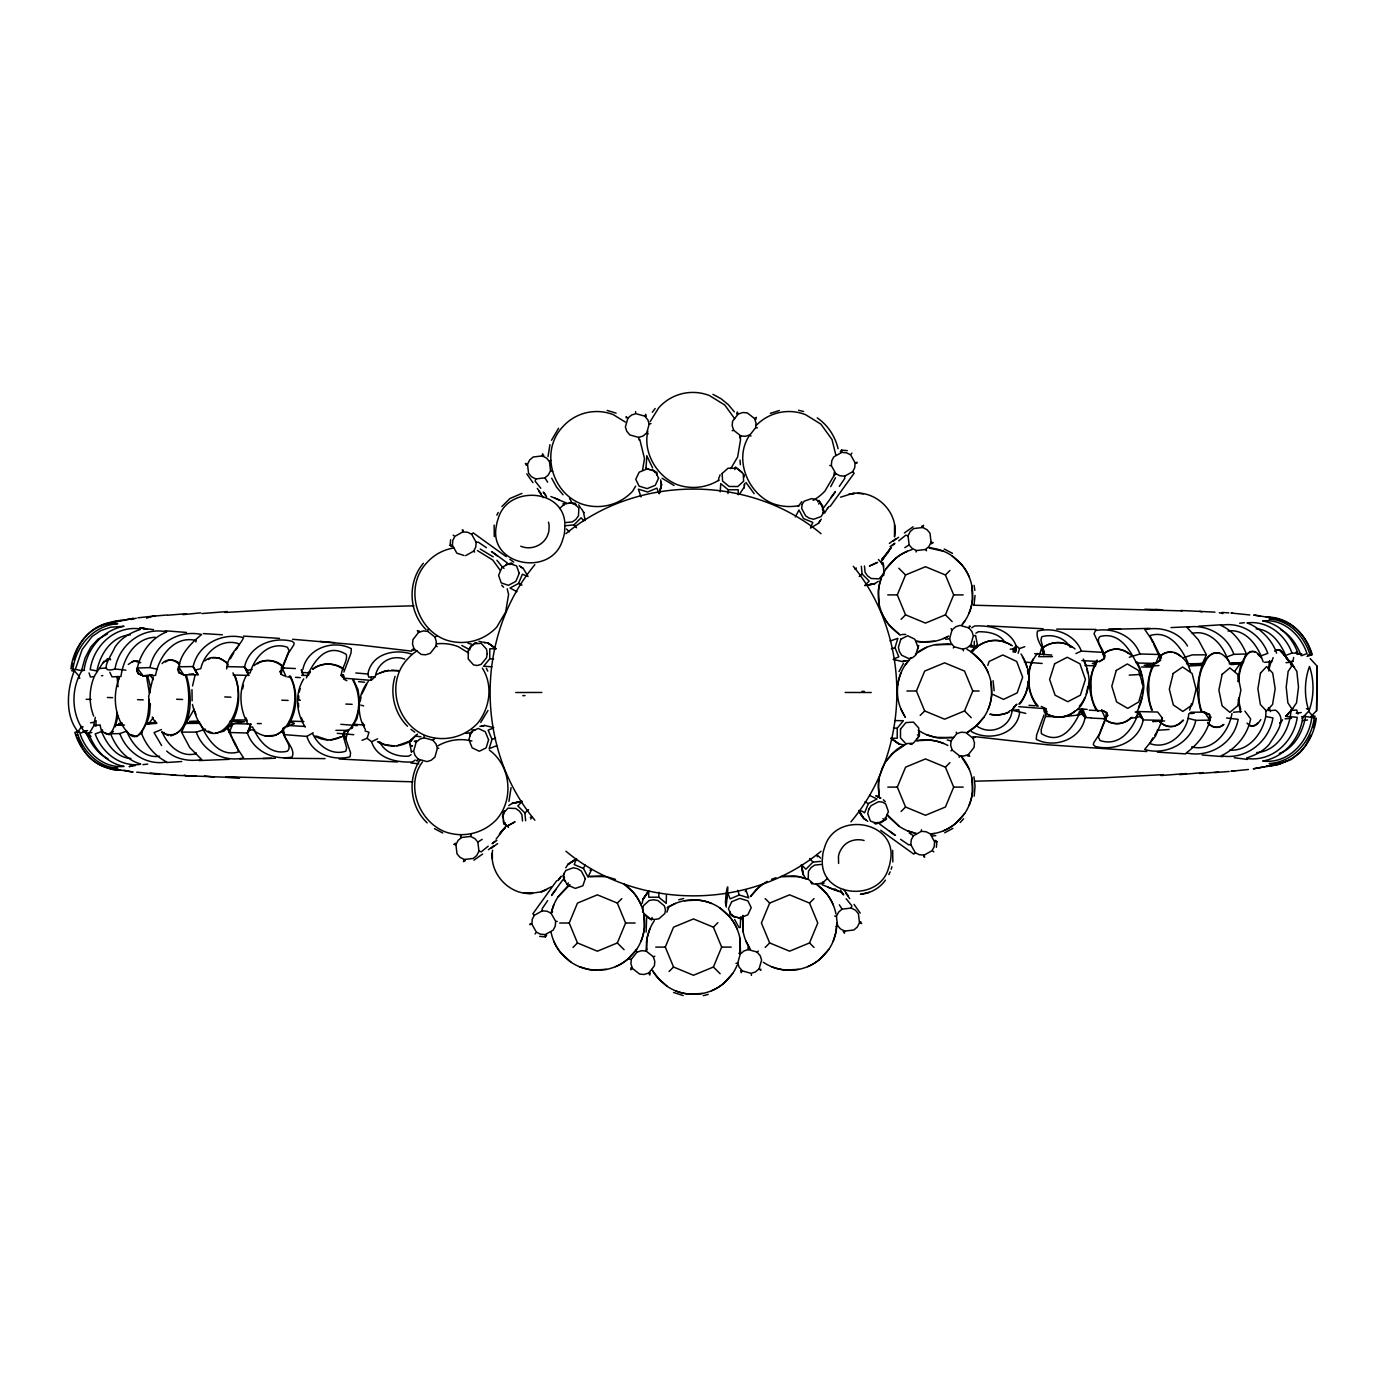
<?xml version="1.0" encoding="UTF-8"?>
<svg xmlns="http://www.w3.org/2000/svg" width="1387" height="1387" viewBox="0 0 1387 1387"><rect width="100%" height="100%" fill="white"/><g stroke="black" fill="none" stroke-linecap="round" stroke-linejoin="round"><path stroke-width="1.5" d="M666.419 895.256L666.245 903.37L658.756 897.198L648.752 897.233L648.613 891.043L642.996 899.591M739.41 494.309L743.987 487.409M298.725 699.481L298.725 695.754M1044.03 714.825L1036.626 734.937L1036.28 739.34C1054.467 748.893 1081.288 739.41 1085.085 717.53L1081.86 714.166L1081.531 709.069L1077.387 709.589M226.688 668.933L226.913 666.644L244.511 666.991L247.562 670.337L248.741 675.4L233.137 675.018M1137.6 713.976L1140.183 713.889L1143.252 719.94C1138.762 741.664 1115.287 751.477 1095.262 746.449L1093.32 744.732L1093.719 742.825L1099.197 734.417L1105.404 718.57L1101.625 710.144L1106.566 712.606L1106.739 716.195L1098.365 737.243L1100.082 740.537C1120.401 747.368 1133.474 728.123 1138.987 711.6L1157.66 712.034L1162.341 718.085L1162.167 720.304L1143.252 719.94L1140.166 716.576L1138.987 711.6L1135.155 711.999M198.081 674.723L193.157 666.575L178.542 666.783L177.605 669.678L178.871 672.4L183.691 674.845L198.081 674.723L193.157 666.575C197.994 644.244 222.301 632.125 243.592 637.656C239.362 646.879 228.248 654.889 226.913 666.644M116.837 712.311C116.993 719.073 112.538 741.785 102.777 731.452L102.326 729.753M660.715 481.826L661.443 484.41L659.241 493.789L661.547 484.652L660.611 479.919M726.268 905.174C730.88 865.644 723.251 901.949 726.372 907.081M492.628 850.162C488.484 873.047 509.41 895.794 532.573 893.384L523.974 892.968L529.643 893.488M492.333 853.057L492.368 859.021M744.23 485.398L744.264 484.323M740.502 951.621L739.843 938.028A45.078 42.928 67.5 0 0 729.926 917.032L719.87 907.896A45.078 42.928 22.5 0 0 698.008 900.059L684.415 900.718A45.078 42.928 -22.5 0 0 667.112 907.896M95.287 717.408L93.64 726.233M427.664 631.328L423.191 630.946L418.579 632.42L412.91 639.632L412.511 644.105L413.985 648.735L421.163 654.421L425.636 654.803L430.247 653.329L435.917 646.117L436.316 641.626L434.859 636.997L427.664 631.328L427.837 629.455L428.999 629.507M959.215 757.371L959.319 755.672L952.123 750.003L950.667 745.374L951.066 740.883L956.735 733.671L961.347 732.197L965.82 732.579L972.998 738.265L974.472 742.895L974.073 747.368L968.403 754.58L963.792 756.054L959.319 755.672M658.756 897.198L658.981 892.309M727.967 493.564L728.227 489.802L720.737 483.63L720.234 491.796M96.084 720.581L95.876 726.268M646.134 932.064L646.637 917.327M974.211 796.138L975.044 786.065L973.969 776.807M531.845 924.123L532.261 919.286L534.324 915.299L542.317 910.826L547.154 911.259L551.142 913.322L555.632 921.332L555.233 926.169L553.17 930.14L545.178 934.613L540.341 934.179L536.353 932.116L531.845 924.123L529.782 924.574L530.423 923.586M831.35 465.668L831.749 460.831L833.812 456.86L841.805 452.387L846.642 452.821L850.63 454.884L855.138 462.877L854.721 467.714L852.658 471.701L844.666 476.174L839.828 475.741L835.841 473.678L831.35 465.668L829.755 465.529M631.31 959.336L630.929 963.792L632.403 968.421L639.632 974.09L644.105 974.472L648.735 973.015L654.404 965.82L654.785 961.364L653.312 956.735L646.099 951.066L641.626 950.684L636.997 952.141L631.31 959.336L629.455 959.163L629.507 958.001M755.672 427.664L756.054 423.208L754.58 418.579L747.35 412.91L742.877 412.528L738.248 413.985L732.579 421.18L732.197 425.636L733.671 430.265L740.883 435.934L745.356 436.316L749.986 434.859L755.672 427.664L757.354 427.785M464.056 555.511L456.843 553.17L452.387 545.178L452.803 540.341L454.884 536.353L462.877 531.862L467.714 532.279L471.684 534.324L476.157 542.317L475.741 547.154L473.66 551.142L465.668 555.65M636.044 950.147L636.997 952.141M910.826 844.683L911.242 839.846L913.322 835.858L921.315 831.35L926.152 831.767L930.14 833.83L934.595 841.822L934.179 846.659L932.099 850.647L924.106 855.138L919.269 854.721L915.299 852.676L910.826 844.683L908.624 844.804L900.596 839.343M1291.02 709.953C1290.17 729.025 1277.635 751.199 1256.743 752.569M892.847 861.968L892.673 850.37M451.781 546.669L450.099 545.438L450.619 539.699M494.136 525.101L494.275 536.682M642.146 903.405L643.083 898.672M744.836 483.595L743.9 488.328M935.202 840.331L936.884 841.562L936.364 847.301M921.315 831.35L921.453 829.755M1310.195 658.6L1317.182 666.228L1316.592 710.664L1310.836 716.611M1316.592 710.664L1317.182 666.228M743.051 915.767L743.224 932.064A45.078 42.928 67.5 0 0 749.379 947.806M740.034 954.343L739.843 938.028M836.846 923.014L835.962 932.064L833.258 941.097M879.115 778.038L878.248 787.105L879.115 796.155L878.456 782.58A45.078 42.928 -67.5 0 1 879.133 778.038L881.837 769.022A45.078 42.928 -67.5 0 1 886.293 760.735L895.43 750.644A45.078 42.928 -22.5 0 1 903.995 745.027M1024.785 646.671L1019.532 648.579L1016.186 645.857L1013.151 648.891L1013.134 651.942L1015.596 651.803L1016.186 645.857C1009.823 629.334 990.405 625.19 974.576 625.97L971.784 627.808M668.395 907.896L668.361 906.387M718.587 479.104L718.622 480.613M511.057 787.66L508.942 801.461M548.021 456.635L549.945 444.69M645.961 468.823L646.793 456.184M740.641 916.911L740.259 927.539M974.055 604.715L975.044 595.439M894.528 536.544C899.452 511.387 873.55 487.478 848.879 494.292L854.444 493.46L851.739 493.737M542.282 455.907L533.18 456.999L529.73 459.895L527.493 464.212L528.568 473.296L531.446 476.729L535.763 478.948L544.883 477.856L548.316 474.978L550.552 470.661L549.477 461.576L546.599 458.143L542.282 455.907L542.56 453.826L543.791 455.56M844.7 931.093L853.803 930.001L857.253 927.105L859.489 922.788L858.414 913.704L855.536 910.271L851.219 908.052L842.1 909.144L838.667 912.022L836.43 916.339L837.505 925.424L840.383 928.857L844.7 931.093L844.423 933.174L843.192 931.44M894.511 536.717L894.511 524.841M150.368 703.833L149.553 714.548L146.675 723.875M1268.446 669.314L1269.59 660.611M657.213 475.308L656.849 472.065M729.77 911.692L730.134 914.935M1152.805 737.919L1149.806 743.536C1168.773 750.627 1187.359 732.353 1188.763 713.993L1190.792 712.242L1204.54 712.12L1209.36 714.565L1210.626 717.252C1207.748 732.18 1198.039 744.143 1186.266 752.916C1209.499 758.169 1234.031 743.293 1238.158 719.333L1226.593 717.981M470.644 836.43L461.559 837.505L458.126 840.401L455.907 844.7L456.999 853.82L459.895 857.253L464.194 859.507L473.296 858.432L476.712 855.536L478.948 851.219L477.856 842.117L474.961 838.684L470.644 836.43L471.389 834.35M916.131 551.991L916.339 550.57L912.022 548.316L909.126 544.883L908.034 535.781L910.271 531.464L913.686 528.568L922.788 527.493L927.088 529.747L929.983 533.18L931.076 542.3L928.857 546.599L925.424 549.495L916.339 550.57M192.533 685.941L194.96 675.66M359.805 704.475L356.91 718.813L351.622 727.984M191.978 689.599L192.134 700.799M647.781 431.218C642.84 452.803 657.022 476.591 677.307 484.687A48.337 48.337 0 0 0 718.917 480.145M642.597 912.109L642.944 910.045M744.039 476.955L744.386 474.891M642.528 470.262L644.487 458.594L639.806 439.54M652.098 917.448L651.543 919.962L645.874 916.148M734.885 469.552L735.439 467.038L742.062 472.221M834.402 472.187L833.743 476.07L824.866 491.154A48.337 48.337 0 0 1 813.181 500.343M360.325 700.955L360.949 697.332M491.796 666.766L483.612 666.263L489.784 658.756L489.75 648.769L495.87 648.717L488.311 643.1L483.595 642.146M895.256 720.564L903.37 720.737L897.198 728.244L897.233 738.231L891.113 738.283L898.672 743.9L903.388 744.854M736.653 413.985L737.26 411.956L738.248 413.985M650.33 973.015L649.723 975.044L648.735 973.015M648.197 892.881L648.613 891.043L643.083 898.932L648.7 891.13M1312.622 717.547L1316.263 718.258C1313.68 741.82 1294.834 766.023 1269.174 763.578C1293.447 762.052 1311.408 741.091 1314.252 717.755L1309.172 711.999M84.156 669.661C87.086 648.475 102.742 630.131 124.015 626.265L110.544 627.236L100.714 630.652L92.062 636.494L82.128 649.497L75.349 669.401L81.504 670.58L85.058 658.01L90.796 647.018L97.87 639.286L107.597 633.859M1106.566 712.606L1105.404 718.57L1107.728 715.293L1106.566 712.606L1101.625 710.144M74.586 669.436L70.945 668.707C73.476 645.302 92.079 621.272 117.687 623.682C93.536 625.381 75.834 646.03 72.939 669.21L79.284 676.423M1302.878 717.287C1299.931 738.577 1284.327 757.354 1262.707 761.03C1288.54 764.237 1308.86 741.594 1311.773 717.547L1305.6 716.403C1302.896 731.712 1294.73 747.905 1279.282 753.453M1265.967 710.543L1265.724 716.455L1272.937 717.929C1269.001 742.01 1245.647 760.267 1221.149 755.811C1235.921 748.772 1247.468 735.353 1250.641 718.865L1244.919 711.15M1315.205 720.234L1313.558 727.499M72.072 666.8L72.731 663.506M284.474 676.006L281.162 674.342L282.376 668.326L288.34 653.381L293.784 644.972L294.148 643.065L292.189 641.297C272.511 636.286 249.209 645.648 244.511 666.991L247.545 673.076L250.111 673.007C254.532 656.831 269.078 640.915 287.369 647.226L289.103 650.555L281.544 669.019M1288.696 661.842L1292.857 661.512L1293.672 657.473M917.448 649.428L918.766 645.596L917.483 645.77M195.862 641.956L196.191 640.517C174.45 635.09 158.829 656.346 155.552 675.417L143.069 675.798L138.024 673.579L136.741 670.927C139.584 653.866 150.437 638.471 166.631 631.883C142.133 626.508 118.849 645.024 114.982 669.002C96.657 674.654 112.191 654.56 114.74 647.556C120.513 638.349 130.187 632.663 140.347 629.507L139.966 628.883C114.896 625.45 93.57 645.805 90.19 669.661L96.934 670.961C100.003 654.161 111.844 635.974 130.326 634.813M740.207 438.049L740.883 435.934M646.775 948.951L646.099 951.066M136.724 670.944L137.348 668.066L150.021 667.58L157.511 669.366M659.779 491.934L661.547 484.652M118.051 715.657L115.26 726.84M230.71 726.337L232.947 723.615L250.839 724.066L247.337 733.012C253.7 751.147 273.482 760.527 291.964 757.111C296.679 748.581 281.804 738.404 282.983 728.452C285.341 725.106 302.245 723.615 289.814 722.384M242.621 688.802L243.488 685.23M755.88 419.394L756.314 417.366L754.58 418.579M631.102 967.606L630.738 969.704L632.403 968.421M551.402 912.455L553.76 904.931M1015.596 651.803L1016.186 645.857L1014.434 651.595M404.709 659.137C391.325 654.057 377.507 662.813 375.236 676.7L371.144 680.358L343.855 678.191C336.469 674.446 348.761 661.686 346.213 654.404C326.032 641.817 313.219 662.015 306.388 677.931M166.7 751.078C175.976 759.625 189.638 761.636 201.687 759.608L189.759 747.558L181.558 732.145L185.633 723.442L199.537 721.847M395.052 676.319C389.643 693.639 394.567 713.525 407.518 726.251M153.211 676.995L148.634 696.586L149.657 704.769M1228.015 631.05C1243.775 628.588 1255.512 642.753 1261.043 655.843L1267.822 653.364C1260.922 634.5 1241.053 621.255 1220.855 625.381C1232.974 630.825 1241.66 641.782 1246.376 653.988L1233.841 654.335C1227.027 635.159 1206.863 623.63 1186.873 627.271L1198.316 639.719L1206.43 654.82L1202.373 663.541L1186.44 663.836M1265.724 716.455C1262.447 733.515 1248.664 751.477 1229.732 750.124M299.228 692.113L300.181 688.576M745.304 891.65L745.981 890.09L748.633 897.822L739.34 894.996L730.134 898.845L727.742 893.211L725.436 902.348M718.778 478.272L720.13 474.822M668.205 908.728L666.852 912.178M343.907 672.054L350.998 653.104L351.31 648.7C333.591 639.286 307.082 648.024 302.886 669.366M416.117 742.27L413.655 751.113L415.008 755.395L418.128 759.122L426.936 761.602L431.201 760.249L434.911 757.111L437.39 748.287L436.038 744.004L432.917 740.277L424.11 737.78L419.828 739.15L416.117 742.27L414.297 741.213L416.377 740.762M949.592 638.713L952.071 629.889L955.782 626.751L960.047 625.398L968.854 627.878L971.975 631.605L973.327 635.887L970.865 644.73L967.155 647.85L962.873 649.22L954.065 646.723L950.945 642.996L949.592 638.713L945.709 639.32M627.878 418.128L625.381 426.936L626.751 431.218L629.871 434.929L638.713 437.408L642.996 436.055L646.723 432.917L649.203 424.11L647.85 419.845L644.712 416.135L635.887 413.655L631.605 415.008L627.878 418.128L626.178 416.637L626.196 417.851M737.78 962.89L740.259 954.083L743.987 950.945L748.269 949.592L757.111 952.071L760.232 955.782L761.602 960.064L759.105 968.872L755.378 971.992L751.095 973.345L742.27 970.865L739.132 967.155L737.78 962.89L735.994 963.445M119.247 677.792C111.654 697.02 114.774 721.881 131.089 735.595C133.516 737.364 137.382 736.809 139.047 734.278C147.507 725.54 148.946 711.791 148.86 700.088M450.099 545.438L452.387 545.178M936.884 841.562L934.595 841.822M1043.839 654.716L1044.359 651.63C1041.117 645.978 1035.552 637.951 1037.476 631.137C1054.068 626.577 1074.908 634.032 1081.392 651.092L1102.682 652.341L1105.196 655.687L1104.347 658.565L1099.458 661.547L1081.825 660.611M564.474 877.035L563.937 879.999L565.255 881.456M822.508 509.965L822.699 506.03L818.902 500.343L817.793 501.886M73.684 659.727C77.707 643.464 89.167 628.172 105.845 623.665C140.798 617.874 107.718 620.388 100.471 626.283M93.779 677.81C88.993 689.98 88.889 703.955 93.692 716.125M1018.11 653.277L1019.532 648.579M347.01 730.446L343.577 732.353L345.744 738.872L343.022 735.405L343.907 732.492L348.726 729.475L345.744 738.872L350.582 752.898L350.079 756.799C333.816 761.134 311.988 754.181 306.926 736.41L284.578 734.659L282.098 731.313L282.983 728.452L284.578 734.659M492.749 728.262L488.137 730.134L492.004 739.358L489.16 748.651L496.719 745.703M894.234 658.738L898.845 656.866L894.996 647.642L897.822 638.349L890.073 641.019M891.165 869.25L891.928 866.736M1160.798 723.112L1162.341 718.085M362.024 740.311L367.122 738.265L368.994 732.267L364.954 730.862M1039.244 655.739L1041.602 648.145L1043.492 654.577M238.755 645.475L238.408 643.62C221.105 638.02 204.53 652.289 200.768 668.673L196.087 669.852M178.871 672.4C177.501 656.346 190.331 643.863 201.583 634.518C178.646 629.351 154.356 644.036 150.021 667.58M1162.167 720.304L1155.44 736.185L1144.622 749.483C1165.982 755.932 1191.173 743.12 1195.767 720.356L1209.707 720.13L1209.36 714.565M1231.951 713.542C1228.761 732.301 1212.671 752.205 1191.676 746.899M1273.127 657.629L1271.844 661.668L1264.545 662.327M1160.815 657.438L1159.913 660.247L1155.77 663.437L1136.438 662.986C1129.434 648.804 1118.668 631.657 1100.03 636.494C1094.603 641.435 1104.173 649.601 1104.277 655.496L1094.031 633.703L1095.47 630.582C1113.692 627.167 1133.404 636.078 1139.923 653.97L1159.428 654.508L1161.491 657.715M795.323 516.952L798.981 510.017L803.541 518.599L812.782 522.396L810.858 526.973M282.098 731.313L283.035 731.573C283.052 737.693 292.917 746.085 287.421 751.199C270.24 755.482 258.762 740.935 252.642 727.048L250.145 726.996L250.163 729.77L247.337 733.012L229.288 732.492L227.901 729.579L228.82 726.788L232.947 723.615L229.288 732.492L235.617 745.686L243.609 757.891C223.914 762.555 202.883 751.321 196.295 732.093L181.558 732.145M103.453 662.743L107.44 658.842L110.648 659.709M987.769 665.396L989.139 661.46L1002.801 654.959L1016.688 661.46L1022.652 677.168L1017.191 692.876L1003.529 699.377L993.109 694.506M641.054 941.097C644.504 932.567 645.458 923.014 643.776 913.964L644.435 927.539A45.078 42.928 -67.5 0 1 636.616 949.401L627.461 959.475A45.078 42.928 -22.5 0 1 606.483 969.392L592.89 970.05A45.078 42.928 22.5 0 1 571.028 962.214L560.955 953.077A45.078 42.928 67.5 0 1 551.038 932.081M649.827 929.013L647.105 938.028L646.377 950.112M881.837 576.836C878.387 585.366 877.434 594.919 879.115 603.969A45.078 42.928 67.5 0 0 889.032 624.965L899.105 634.102C891.65 628.71 885.357 621.549 881.837 612.985M900.961 672.92C897.51 681.468 896.557 691.003 898.239 700.071A45.078 42.928 67.5 0 0 905.399 717.374L900.961 709.086M969.132 612.985C972.582 604.455 973.535 594.902 971.854 585.851A45.078 42.928 67.5 0 0 961.937 564.856L951.863 555.719A45.078 42.928 22.5 0 0 930.001 547.882M988.255 709.086C991.705 700.539 992.659 691.003 990.977 681.953A45.078 42.928 67.5 0 0 981.06 660.958L970.987 651.803A45.078 42.928 22.5 0 0 966.982 649.393M969.149 805.188C972.599 796.641 973.553 787.105 971.871 778.038A45.078 42.928 67.5 0 0 961.954 757.042M464.194 859.507L463.466 861.639L465.321 860.633M922.788 527.493L923.517 525.361L921.661 526.366M375.236 676.7L368.734 677.185L367.867 673.995C371.577 653.745 394.463 648.423 411.488 654.075M1087.148 709.381L1081.531 709.069C1074.665 725.176 1062.13 746.31 1041.377 733.636L1041.169 729.735L1047.029 711.375L1045.451 712.138M247.337 733.012L250.839 724.066M161.412 729.545L154.061 732.613L161.603 745.547M1308.964 710.942C1314.13 697.141 1314.373 680.428 1309.484 666.506C1304.317 680.306 1304.075 697.02 1308.964 710.942L1301.873 718.379M590.012 870.256L591.59 869.614L588.001 876.983L583.442 868.401L574.201 864.604L576.42 858.83L567.976 864.586M569.225 923.014L577.477 903.093L597.398 894.84L617.336 903.093L625.589 923.014L617.336 942.952L597.398 951.205L577.477 942.952L569.225 923.014L559.689 923.014M810.493 528.066L818.573 523.228L819.994 520.645M665.292 947.096L673.545 927.175L693.483 918.922L713.403 927.175L721.656 947.096L713.403 967.016L693.483 975.269L673.545 967.016L665.292 947.096L655.756 947.096M769.664 903.076L761.411 923.014L769.664 942.935L789.602 951.187L809.523 942.935L817.775 923.014L809.523 903.076L789.602 894.823L769.664 903.076L765.173 898.585M897.302 594.902L905.555 574.981L925.493 566.728L945.414 574.981L953.667 594.902L945.414 614.84L925.493 623.092L905.555 614.84L897.302 594.902L887.767 594.902M916.426 691.003L924.678 671.083L944.599 662.83L964.537 671.083L972.79 691.003L964.537 710.942L944.599 719.194L924.678 710.942L916.426 691.003L906.89 691.003M897.32 787.105L905.572 767.167L925.493 758.914L945.414 767.167L953.684 787.105L945.414 807.026L925.493 815.279L905.572 807.026L897.32 787.105L887.784 787.105M306.926 736.41L313.167 732.717M1311.062 735.041L1305.496 745.79L1300.295 752.309L1291.436 759.4L1280.028 763.908L1266.158 766.196L1277.254 764.965L1286.859 760.891M1229.229 663.905L1241.972 662.622L1246.376 653.988M106.158 661.252L107.527 659.293L110.214 658.79M362.042 693.812L366.74 684.207M74.603 670.008C67.131 688.593 64.513 714.894 77.845 731.521M888.842 874.59L890.142 871.851M496.858 515.184L498.176 512.462M505.544 565.255L507.001 563.937L509.965 564.492M471.684 534.324L473.227 532.885L506.22 556.672M915.299 852.676L913.756 854.115L880.762 830.328M583.442 868.401L585.123 865.02M246.366 675.469C238.321 690.327 239.622 709.104 247.718 723.685M551.506 440.286L558.545 428.236M419.949 760.128C407.119 779.425 410.275 807.043 427.196 822.89M565.723 867.777L568.41 863.772M821.26 519.223L818.573 523.228M535.763 478.948L535.139 481.202L540.826 488.241M851.219 908.052L851.843 905.798L846.157 898.759M830.692 486.664L835.459 477.752M487.964 710.491L480.717 722.419M899.019 671.551L903.474 663.35M496.061 839.135L504.781 827.952M644.712 416.135L645.77 414.314L646.238 416.377M742.27 970.865L741.213 972.686L740.745 970.623M1130.11 718.241L1135.624 717.651L1138.987 711.6L1143.252 719.94M230.346 658.825L233.814 652.688M82.093 670.51C69.402 690.501 71.448 720.286 89.167 736.896L90.987 736.306M303.736 678.85C294.668 693.396 295.986 712.935 305.261 727.083M287.282 726.805C297.425 712.068 298.517 691.888 290.334 676.041M185.425 724.17L194.145 709.19M432.917 740.277L434.772 738.56M953.337 647.972L954.065 646.723M635.627 486.143L632.68 491.154A48.337 48.337 0 0 1 581.222 503.81C551.419 492.524 540.219 450.515 562.637 426.919A45.494 45.494 0 0 1 613.349 414.678L625.277 422.047M730.741 468.685L737.641 456.964L740.589 439.471L739.652 435.657M142.046 732.821L136.446 736.566L130.777 734.555M824.537 513.19L827.519 508.266M882.6 559.741L890.645 548.056M891.078 547.726L882.253 558.978M535.053 933.954L535.798 932.966M851.93 453.046L851.185 454.034M887.559 553.084L890.905 547.657M128.28 664.442L133.863 660.68L139.55 662.709M422.48 761.896C404.883 785.198 419.047 821.919 445.331 831.905A48.337 48.337 0 0 0 496.789 819.266C514.144 799.155 510.867 765.728 489.403 750.142M650.191 421.544L658.738 407.795A45.494 45.494 0 0 1 709.433 395.555L724.794 405.039L734.677 418.718M749.483 435.501C733.428 458.82 747.87 494.049 773.409 503.793A48.337 48.337 0 0 0 799.605 505.475M834.211 475.672L835.841 473.678M562.81 875.995L563.92 874.226M823.063 512.774L824.173 511.005M1154.747 735.301L1156.793 732.076M516.935 591.677L510.017 588.019L518.582 583.442L522.379 574.201L526.973 576.125M869.614 795.392L876.965 798.981L868.401 803.558L864.604 812.799C855.155 806.228 860.998 817.446 866.338 820.012M840.331 451.781L841.562 450.099L847.284 450.636M546.651 935.219L545.42 936.901L539.699 936.364M575.345 860.373L576.194 859.073M94.368 676.093L103.956 661.235M827.484 508.509L829.183 506.411M81.521 726.58L77.273 733.047C82.995 751.095 97.922 767.184 117.739 768.294C96.414 769.924 80.307 751.286 74.863 732.371L78.331 731.122M559.602 878.595L561.198 876.203L559.516 878.717M308.399 674.914L310.411 671.897A5.739 2.618 0.1 0 1 303.649 672.452M899.799 635.246L901.169 634.639M1045.521 716.472L1061.61 716.94L1077.491 715.103L1081.531 709.069L1085.085 717.53L1090.771 717.842M1281.276 651.283L1294.158 667.32L1280.444 650.399L1293.62 666.506L1285.818 657.299L1292.545 664.876L1288.142 671.395L1286.2 687.102L1287.864 702.81L1292.147 709.329L1285.87 716.281L1292.701 708.514M1292.147 709.329L1296.55 702.81L1298.492 687.102L1296.845 671.395L1292.545 664.876M230.901 726.649L232.947 723.615L228.474 726.649M468.65 650.07L470.834 645.874L473.73 644.626M917.275 738.491L919.39 735.37L919.373 732.631M1234.69 671.447L1240.567 662.917M552.581 911.64L551.142 913.322M547.657 900.614L542.196 908.624L542.317 910.826M839.326 486.386L844.787 478.376L844.666 476.174M281.162 674.342L280.018 671.62L282.376 668.326L286.138 676.839M148.374 724.309L153.177 717.668M556.672 880.762L532.868 913.773L534.324 915.299M830.31 506.238L854.115 473.227L852.658 471.701M559.533 508.561L564.873 503.654L573.195 502.909L578.847 507.919L578.483 515.791L575.83 519.484L572.294 521.928L565.983 522.518M856.559 463.414L857.166 462.339L855.138 462.877M827.45 878.439L822.11 883.346L813.788 884.091L808.136 879.081L808.5 871.209L811.152 867.516L814.689 865.072L821 864.482M835.286 492.056L823.982 507.365M551.697 894.944L563.001 879.635M368.318 681.45C357.152 694.662 356.32 714.946 365.388 729.493M534.862 564.717C475.204 636.269 475.204 748.668 534.862 820.202M652.358 412.251L655.132 408.506M850.924 821.815C911.103 750.766 912.438 638.401 853.317 566.329M551.437 912.109A45.078 42.928 -67.5 0 1 558.198 896.643L567.352 886.57A45.078 42.928 -22.5 0 1 569.78 884.698M882.461 575.38A45.078 42.928 -67.5 0 1 886.276 568.531L895.43 558.458A45.078 42.928 -22.5 0 1 911.883 549.668M897.753 684.953A45.078 42.928 -67.5 0 1 905.399 664.633L911.19 657.594M961.937 624.965L964.676 621.289A45.078 42.928 -67.5 0 0 972.512 599.427L971.854 585.834M737.138 965.179A45.078 42.928 -67.5 0 1 732.683 973.466L723.529 983.556A45.078 42.928 -22.5 0 1 702.55 993.473L688.958 994.132A45.078 42.928 22.5 0 1 667.112 986.296L657.022 977.159A45.078 42.928 67.5 0 1 652.306 970.259M990.977 681.936L991.636 695.528A45.078 42.928 -67.5 0 1 983.799 717.374L974.662 727.464A45.078 42.928 -22.5 0 1 967.779 732.18M836.621 927.539A45.078 42.928 -67.5 0 1 828.802 949.384L819.648 959.457A45.078 42.928 -22.5 0 1 798.669 969.374L785.077 970.033A45.078 42.928 22.5 0 1 763.231 962.214M971.871 778.038L972.53 791.63A45.078 42.928 -67.5 0 1 964.693 813.475L955.556 823.549A45.078 42.928 -22.5 0 1 934.561 833.466L931.527 833.916M235.634 650.139L237.732 647.313M423.399 563.243C407.31 581.951 408.541 612.256 426.069 629.594M971.42 650.936L977.436 644.938L975.581 635.523M341.479 674.689L340.838 675.521L342.468 674.758M505.631 826.479L499.459 834.055L500.915 832.287M557.921 880.572L559.949 878.006L558.129 880.312M887.836 552.667L881.872 559.117M881.647 560.937L883.519 558.58M502.753 829.963L501.279 831.767L505.423 827.606M501.851 506.55L509.948 498.505L521.911 493.408M504.07 813.684L502.423 816.215L503.082 818.07M885.426 880.138C879.687 888.287 870.325 893.419 860.425 894.286L869.302 892.309M558.198 896.643L569.624 884.975M886.276 568.531C891.685 561.076 898.828 554.783 907.41 551.263M636.598 949.401C631.206 956.857 624.063 963.15 615.481 966.67M905.399 664.633L908.884 660.403M962.37 624.098L964.693 621.289M886.293 760.735L892.084 753.696L905.971 744.125M732.683 973.466C727.291 980.921 720.13 987.232 711.566 990.751M983.799 717.374L978.008 724.413L966.982 732.613M828.802 949.384C823.41 956.839 816.25 963.133 807.685 966.67M964.693 813.475C959.301 820.931 952.141 827.224 943.576 830.761M411.454 740.797L409.477 742.149L411.471 752.361M530.684 819.006L531.949 817.22L530.25 817.203M855.138 569.346L856.299 567.994M818.59 504.036L819.838 502.631M567.144 884.369L568.393 882.964M229.34 726.008C239.847 712.034 241.026 692.096 235.114 675.954M162.054 663.61C166.804 657.889 175.75 659.553 179.755 665.275M960.168 822.526L963.584 818.798M348.432 730.62C360.932 717.183 361.626 695.442 352.731 679.89M418.128 759.122L416.637 760.804L417.851 760.787M968.854 627.878L970.345 626.196L969.132 626.213M528.516 809.679L524.875 812.973L525.638 820.705M409.477 742.149L417.487 734.07M524.875 812.973L517.802 805.934L522.084 801.565L512.583 803.125L522.067 801.443L512.063 803.524M864.916 585.557L874.92 583.476M572.987 947.442L577.477 942.952M617.336 903.093L621.827 898.603M901.065 619.33L905.555 614.84M945.414 574.981L949.904 570.49M920.188 715.432L924.678 710.942M669.054 971.524L673.545 967.016M713.403 927.175L717.894 922.667M765.173 947.425L769.664 942.935M809.523 903.076L814.013 898.585M901.065 811.516L905.572 807.026M945.414 767.167L949.922 762.677M416.776 734.625L409.165 741.351L396.821 745.79M801.79 501.661L798.184 506.428M412.546 745.686L411.818 746.397L409.477 743.657M227.347 728.071L223.827 731.209L215.02 733.307M1106.739 716.195L1107.728 715.293M568.93 503.1L570.768 502.441L573.299 504.07M549.477 461.576L550.934 460.363M837.505 925.424L836.049 926.637M859.246 576.507L862.107 574.027L861.344 566.295M100.176 725.522L101.563 731.59L95.2 733.896C101.719 752.343 119.802 767.046 140.07 764.41L140.624 763.96C126.113 760.059 115.936 747.333 110.648 733.81L113.457 731.4M280.053 671.603L281.006 670.805M508.752 805.622L512.774 802.934M878.231 581.378L874.209 584.066M757.111 952.071L758.342 951.049M204.791 660.94C211.934 654.456 222.978 657.767 228.3 664.945M915.403 654.127L926.516 647.348M763.214 883.814L756.192 889.604L750.402 896.626L759.539 886.553A45.078 42.928 -22.5 0 1 763.231 883.814L767.219 881.404M165.33 662.171C169.457 658.149 175.82 660.212 179.686 663.523M282.601 731.192L275.441 735.353L265.004 735.942M254.098 665.621C262.524 657.49 276.516 659.692 283.919 668.101M482.156 839.343L477.856 842.117M904.827 547.657L909.126 544.883M482.607 854.045L473.886 860.217M904.376 532.955L913.097 526.783M503.446 819.925L503.706 823.965L505.319 822.959M883.536 567.075L883.276 563.035L881.664 564.041M488.224 846.174L481.185 851.843L478.948 851.219M898.759 540.826L905.798 535.157L908.034 535.781M434.859 636.997L436.836 636.044M950.979 750.87L952.123 750.003M565.931 533.7C637.413 474.215 749.569 474.215 821.052 533.7M821.052 851.237C749.569 910.722 637.413 910.722 565.931 851.237M898.603 537.289L893.107 541.294M488.38 849.711L493.876 845.706M877.121 562.567L869.389 566.052L877.59 562.359M502.926 812.088L504.625 810.875M882.357 576.125L884.056 574.912M894.632 543.86L891.91 545.784M492.35 843.14L495.072 841.215M566.277 525.638L574.01 524.893L581.066 517.802L583.962 520.749M820.705 861.362L812.973 862.107L805.916 869.198L801.443 864.916L803.524 874.937M520.472 802.466L522.067 801.443M412.476 739.358C402.715 747.35 388.273 748.044 377.472 741.75M111.532 733.446L108.932 734.763L105.447 732.821M1160.26 660.385L1155.77 663.437L1159.428 654.508L1153.204 641.765L1144.882 629.594C1160.624 626.161 1179.019 631.588 1187.497 646.03M415.268 760.059L412.459 761.948C396.786 762.798 376.9 758.637 371.543 741.716L367.122 738.265M312.578 669.089C321.593 661.98 335.047 662.691 343.889 669.748M150.16 773.044L176.184 775.316L239.778 777.778L225.682 777.379M526.765 473.903L532.937 482.624M860.217 913.097L854.045 904.376M461.212 835.286L460.363 836.066L461.559 837.505M313.167 669.071C321.611 662.83 333.383 662.466 342.329 667.893M411.124 754.667L408.697 756.175C397.323 756.903 385.014 752.864 379.743 741.993M507.451 826.011L515.062 821.763L507.122 826.115M1099.458 661.547L1104.347 658.582L1102.682 652.341M931.44 543.791L933.174 542.664L931.076 542.3M455.543 843.209L453.809 844.423L455.907 844.7M208.31 659.518L210.061 658.461M668.43 907.098L675.4 903.44M132.233 661.859L136.984 660.663L140.763 662.709M529.782 893.488L541.225 891.841L551.489 886.744M975.911 633.2L978.355 631.744C988.116 631.588 999.819 633.53 1005.159 642.701M376.085 674.723L385.118 670.857L398.71 670.667M1209.689 714.374L1202.98 712.294M1210.938 717.079L1208.718 718.171L1209.707 720.13L1204.54 712.12M178.524 672.574L183.691 674.845L178.542 666.783M342.034 736.618L330.453 739.964M472.499 732.041L470.002 733.758L469.916 735.717M944.686 832.789L952.904 828.386M977.436 644.938L975.598 646.221L976.916 647.712M257.254 663.888C264.917 658.582 275.857 659.623 282.532 665.985M1135.624 717.651L1140.166 716.576M1046.041 711.722L1045.919 708.722L1018.786 706.677M371.543 741.716L377.611 738.82M943.559 638.557L947.876 636.512M351.24 728.712L352.714 727.568L351.865 726.944M413.985 648.735L411.939 649.74L413.985 650.347M972.998 738.265L975.044 737.26L972.998 736.653M341.254 736.636C333.123 741.386 322.859 740.849 314.849 736.116M1075.931 653.554L1081.392 651.092M252.105 669.349L247.562 670.337M543.947 890.87L541.277 891.789L546.599 889.691M225.127 612.465L277.036 609.482L413.915 605.807M493.807 727.62L484.652 725.453L481.809 726.268M893.176 659.38L902.33 661.547L905.174 660.732M1139.923 653.97L1129.33 657.265M840.557 497.187L851.566 493.755M379.553 673.059L388.897 670.233M1163.242 774.639L1101.59 777.899L974.766 781.193M1077.491 715.103L1081.86 714.166M1280.582 629.542C1290.76 634.986 1297.226 645.215 1301.179 655.739L1307.005 653.624C1300.833 634.934 1283.478 618.429 1262.621 620.925C1279.49 623.699 1292.285 637.517 1297.92 653.173L1292.008 653.069L1285.662 655.41C1280.461 643.135 1270.717 629.299 1256.137 628.866M1307.022 656.502L1312.223 654.595C1306.762 635.645 1290.274 617.319 1269.105 619.001C1288.904 619.972 1303.971 635.905 1309.761 653.901M196.295 732.093L205.536 729.215M1192.3 633.339C1208.389 629.681 1221.34 643.152 1226.715 656.935L1233.841 654.335M110.648 733.81L119.854 733.584L126.65 731.14C132.06 744.143 143.815 758.776 159.557 756.244M651.266 469.916L653.242 470.02L654.941 472.499M735.717 917.084L733.74 916.98L732.041 914.501M649.203 424.11L650.988 423.555M424.162 735.682L424.11 737.78M492.004 739.358L495.592 738.161M891.39 648.839L894.996 647.642M146.537 618.134L152.899 616.209L166.96 614.996M182.98 614.649L200.647 612.846M770.374 413.326L779.286 410.535M479.919 726.389L484.652 725.453M907.063 660.611L902.33 661.547M732.145 430.733L733.671 430.265M653.312 956.735L654.837 956.267M1203.17 772.594L1179.661 774.639M122.403 620.578L133.568 618.377L112.555 622M1264.615 766.664L1253.259 768.831L1274.497 765.243M476.157 542.317L478.359 542.196L486.386 547.657M131.332 619.486L136.255 618.221M678.78 899.764L683.67 898.516M703.278 995.675L708.185 994.427M975.39 635.541L974.315 635.679M472.048 730.134L475.308 729.77M1096.805 662.05L1092.384 663.489L1095.782 664.477M1235.193 770.652L1230.98 771.276L1248.491 769.473M567.075 503.446L563.018 503.706L564.024 505.336M819.908 883.554L823.965 883.294L822.959 881.664M131.765 766.109L129.112 766.595L135.371 765.52M866.806 585.227L874.399 583.875L864.899 585.435L869.181 581.066L862.107 574.027M201.947 613.557L227.381 611.528M1199.582 773.513L1218.514 772.039M1186.388 773.547L1160.884 775.541M412.667 751.321L411.454 751.494M1009.545 710.681L1018.682 709.624L1019.618 712.831C1016.272 735.197 988.723 741.421 971.437 731.608M137.902 617.804L154.911 615.949M186.499 613.695L167.723 615.204M232.427 723.823L244.545 721.743L229.947 721.136M970.605 646.238L972.686 645.787L970.865 644.73M465.911 733.411L469.604 732.839M863.407 493.789L857.599 493.321M1154.209 663.541L1144.136 665.292L1152.58 666.055M212.124 657.75L218.955 657.802L227.364 662.847M934.543 641.279L920.968 641.938A45.078 42.928 22.5 0 1 916.408 641.279L925.493 642.164L934.561 641.279A45.078 42.928 -22.5 0 0 948.656 636.078M918.229 651.803A45.078 42.928 -22.5 0 1 935.531 644.643L949.124 643.967M953.667 737.381L940.074 738.04A45.078 42.928 22.5 0 1 918.229 730.203M588.348 876.653L601.923 875.995A45.078 42.928 22.5 0 1 604.975 876.376M780.534 876.636L794.127 875.977A45.078 42.928 22.5 0 1 805.934 878.682M1202.633 663.281L1190.635 664.841M155.24 637.292C134.868 637.864 123.287 658.461 120.946 676.561L111.983 676.821L109.85 672.279M902.001 634.5L905.711 634.414M1010.256 649.237L1015.457 648.769M932.081 836.014L935.792 835.581M1190.826 713.611L1194.276 713.23M188.719 674.307L193.556 673.787M1239.649 623.214L1244.312 622.711M142.93 764.636L147.681 764.133M156.835 723.251L145.808 724.361L141.387 732.943C145.947 745.426 154.841 755.95 166.683 761.948C146.554 765.867 126.668 752.447 119.854 733.584M119.195 723.407L122.333 723.095M143.069 675.798L137.348 668.066L138.024 673.579L143.069 675.798L152.189 674.897M1233.511 712.277L1241.469 711.496M935.531 644.643L951.846 644.452M1183.111 657.785L1192.3 654.889L1206.43 654.82M951.863 737.555L935.549 737.381L926.516 734.659M930.937 833.83L934.561 833.466M590.151 876.48L606.466 876.653L615.481 879.375M782.337 876.463L798.652 876.636L807.685 879.358M684.415 900.735C693.5 899.279 703.001 899.868 711.566 903.44M599.219 970.085L606.483 969.392M798.669 969.374C789.584 970.831 780.066 970.224 771.519 966.67M702.55 993.456C693.465 994.912 683.947 994.323 675.4 990.751M125.888 670.164L114.982 669.002M122.628 724.673L115.416 725.332L124.483 725.072M1271.498 710.508L1275.485 710.144C1288.54 719.246 1274.896 735.041 1269.122 744.455C1263.297 751.234 1255.114 755.256 1246.722 757.891L1247.086 758.498C1272.416 762.052 1293.984 741.421 1297.244 717.287L1285.645 716.403M1079.329 711.566L1081.86 711.34L1085.085 717.53M308.555 675.4L301.62 675.348M94.541 676.648L90.415 676.977L89.045 672.938M100.159 724.985L94.004 725.488L88.907 733.792C94.472 749.552 107.198 763.422 124.102 766.404C103.279 768.693 85.994 752.031 79.926 733.342L85.751 731.244C89.878 742.444 96.951 753.28 107.909 758.776M147.126 723.095L156.54 722.384M1240.411 663.888L1230.997 664.598M1292.32 710.335L1296.62 710.005L1297.989 714.045M1229.107 771.467L1214.544 772.559M118.745 724.083L122.299 723.806M81.504 670.58L84.642 670.354M1221.635 624.757L1198.455 626.23M166.319 762.538L181.732 761.532M1301.578 716.68L1305.6 716.403M1201.662 665.361L1188.642 665.985M189.499 721.413L198.306 721.032M1189.751 626.699L1170.975 627.583M437.39 748.287L438.777 748.217M199.156 760.579L228.959 759.348M1150.326 628.363L1108.421 629.351L1120.592 629.178L1116.552 629.247M1241.972 662.622L1229.558 662.986L1226.715 656.935M239.847 759.001L271.419 758.325M263.097 758.464L275.389 758.273M185.633 723.442L200.231 723.338C206.819 738.577 219.094 757.701 238.529 751.927L236.917 746.518M170.792 735.89C194.007 728.643 192.377 694.402 186.343 675.209M515.739 692.512L541.832 692.46M953.667 594.902L963.202 594.902M1095.903 629.421L1056.634 629.091M488.311 643.1L487.392 643.013M972.79 691.003L979.135 691.003M898.672 743.9L899.591 743.987M953.684 787.105L963.202 787.105M625.589 923.014L635.125 923.014M721.656 947.096L731.192 947.096M845.151 692.46L871.244 692.512M284.248 758.256L325.043 758.62M1290.066 661.478L1292.857 661.512M412.823 781.8L226.029 776.807M973.674 605.217L1182.365 610.887M250.163 729.77L254.705 730.117M1162.323 610.297L1155.336 609.587L1162.549 609.777M86.202 699.291L91.022 699.429M1144.864 609.222L1160.936 609.725M1095.747 665.864L1084.946 665.5M289.484 721.084L303.892 721.569M186.031 775.749L196.33 776.096M1043.128 628.762L987.717 625.884M107.354 697.488L112.624 697.661M339.191 759.001L397.549 761.983M345.796 704.076L352.142 704.319M281.769 700.192L288.097 700.435M137.573 699.672L143.225 699.88M224.746 696.933L230.918 697.193M176.6 699.256L182.547 699.481M1180.666 610.488L1214.96 612.135M484.306 642.718L485.381 642.77M287.681 676.925L290.785 677.081M287.837 725.522L304.863 726.441M391.602 670.06L398.086 670.701M394.116 745.981L384.372 744.472L378.582 741.681M295.483 677.324L300.216 677.584M1146.824 751.529L1047.185 744.75L975.321 736.722M1221.999 612.447L1228.795 612.863M1157.382 752.135L1185.764 753.887M243.575 636.096L279.55 638.401M222.388 634.778L203.352 633.582M154.789 774.067L159.574 774.379M214.205 776.997L204.374 776.044M1032.101 662.657L1024.352 662.084M489.784 658.756L493.564 659.016M893.419 727.984L897.198 728.244M352.957 724.205L364.573 725.054M292.57 639.286L359.476 644.99L411.835 651.162M186.447 632.437L165.122 630.773M1202.148 754.996L1222.901 756.626M171.208 774.934L176.184 775.316M355.818 672.972L367.867 673.995M1029.033 705.289L1035.031 705.792M334.51 642.632L320.12 641.401M1025.773 713.369L1012.163 710.248C1010.586 727.516 990.162 735.89 976.708 725.938M358.626 681.693L364.556 682.196M1232.523 613.158L1230.997 613.019L1249.791 614.944M555.632 921.332L557.227 921.471M929.117 548.021L943.559 551.263M410.899 763.006L418.683 763.769M597.398 970.259L588.348 969.392L579.333 966.67M153.524 629.663L140 627.947L144.127 628.588M1234.222 757.735L1247.45 759.435M130.95 758.446C116.352 757.874 106.73 743.883 101.563 731.59M415.493 736.133L420.989 736.792M970.068 646.827L974.125 647.33L974.333 641.279M327.765 739.895L316.201 736.064M155.379 774.05L136.741 772.16M919.39 735.37L917.431 734.902M947.252 739.964L951.066 740.883M550.552 470.661L552.633 471.389M836.43 916.339L834.679 915.992M140 627.947L147.005 628.987L141.509 628.19M1153.447 643.863L1159.861 657.369L1161.144 657.559M474.891 642.597L476.937 642.944M910.045 744.056L912.091 744.403M728.227 489.802L738.231 489.767L738.196 494.743M494.101 648.214L495.627 648.492M891.356 738.508L892.881 738.786M1260.072 615.845L1253.744 615.1L1272.139 617.822M649.428 469.534L645.579 468.234M737.555 917.466L741.404 918.766M864.084 840.487C856.438 838.372 847.353 840.626 842.568 847.249A21.932 20.216 -43.9 0 0 840.019 851.41L839.447 852.728A17.251 15.898 -43.9 0 0 838.459 856.403L838.598 863.442M478.896 641.297L482.381 642.112M798.617 410.292L803.541 411.471M361.348 705.307L363.654 705.862M1219.26 612.707L1222.883 613.591M967.606 755.898L969.686 756.262L968.403 754.58M419.377 631.102L417.348 630.669L418.579 632.42M467.956 643.273L471.58 644.175M916.426 833.466L907.41 830.761M1199.772 611.303L1201.87 611.858M1188.156 718.293L1195.767 720.356M298.846 699.95L300.338 700.348M184.263 775.194L186.309 775.749M841.562 450.099L841.805 452.387M545.42 936.901L545.178 934.613M113.335 768.901L133.083 772.091L123.963 770.27M877.017 822.508L880.97 822.699L886.657 818.919L885.114 817.793M607.194 410.448L616.123 413.153M1278.693 619.001L1266.21 617.042C1288.471 616.504 1306.433 634.171 1311.721 654.941M212.402 732.943L208.05 731.088M673.562 992.468L683.184 995.571M943.576 743.449C935.029 739.999 925.493 739.046 916.426 740.727L930.018 740.069A45.078 42.928 22.5 0 1 947.876 745.495M435.917 646.117L437.217 646.567M822.266 884.767L838.944 891.546M105.273 766.803L112.624 769.473L120.756 770.218C105.637 769.924 90.71 762.451 83.168 748.997M166.579 734.833L168.538 735.543M527.493 464.212L525.361 463.466L526.366 465.338M859.489 922.788L861.622 923.534L860.616 921.661M343.022 735.405L346.663 747.888L345.831 751.182C331.996 755.811 318.438 746.206 312.699 733.827M520.766 546.201C531.1 550.743 544.259 545.195 547.917 534.428A17.65 16.263 -45 0 0 548.923 530.649L549.131 525.881A17.528 16.159 -44.5 0 0 548.454 522.188M828.039 887.264L835.962 890.454M554.505 498.02L565.792 502.77M1160.624 660.524L1159.428 654.508L1159.861 657.369M550.916 496.546L559.342 499.961M228.109 726.511L229.288 732.492L228.838 729.683L231.941 737.277M528.048 576.489L523.228 568.41L520.645 566.988M863.754 818.59L858.934 810.511L863.754 818.59L867.759 821.277M838.06 890.87L842.03 892.517M880.849 798.132L875.821 795.739L880.416 797.976M1280.184 619.712L1284.657 621.844M1045.919 708.722L1041.273 706.416M518.582 583.442L521.98 585.141M865.003 801.859L868.401 803.558M343.577 679.058L346.889 680.722M877.295 796.346L880.398 797.941M944.218 549.027L952.488 553.361M434.495 828.68L442.765 832.998M519.223 565.723L523.228 568.41M480.231 549.044L493.183 556.846M712.935 394.324L721.136 398.78L728.348 404.692L734.33 411.835M674.03 485.485L662.084 478.255M461.836 645.458L470.02 649.896M909.092 832.946L910.86 833.951M834.766 888.928L838.355 891.043M646.723 432.917L648.197 433.906M740.259 954.083L738.89 953.233M453.168 535.139L454.034 535.815M933.815 851.861L932.948 851.185M477.44 550.587L492.801 560.071L500.204 570.317M468.581 653L458.334 646.689A45.494 45.494 0 0 0 436.905 643.811M511.005 562.827L512.774 563.92M911.328 834.228L913.322 835.858M874.209 823.08L875.977 824.173M859.056 810.806L860.373 811.638M161.69 732.336C190.851 746.934 192.169 691.402 185.199 675.209M891.043 738.387L898.932 743.9L891.113 738.283M509.809 559.256L513.762 562.099M878.439 559.533L883.328 564.89L884.091 573.195L879.063 578.847L871.192 578.5L867.516 575.83L865.072 572.294L864.465 565.983M508.544 827.467L503.654 822.11L502.892 813.805L507.919 808.153L515.791 808.5L519.466 811.17L521.911 814.706L522.518 821.017M894.927 835.286L879.618 823.999M923.586 856.577L924.644 857.183L924.106 855.138M463.397 530.423L462.339 529.817L462.877 531.862M492.056 551.714L507.365 563.001M641.002 496.91L638.349 489.178L647.642 492.004L656.849 488.155L658.738 492.766M410.985 729.371L414.73 732.163M914.588 833.067A45.078 42.928 22.5 0 1 899.123 826.305L889.032 817.151A45.078 42.928 67.5 0 1 887.177 814.741M817.22 417.886C827.796 425.011 835.182 436.35 838.06 448.712M90.346 736.67L89.132 733.792M951.863 555.702C959.319 561.111 965.612 568.254 969.132 576.836M970.987 651.803C978.442 657.195 984.735 664.356 988.255 672.92M899.123 826.305L887.455 814.897M719.853 907.896C727.308 913.287 733.602 920.448 737.138 929.013M667.112 986.296L660.073 980.505L652.67 970.813M571.028 962.214C563.573 956.822 557.279 949.679 553.76 941.097M569.346 531.862L566.399 528.95M882.947 818.607L884.351 819.856M502.631 567.144L504.036 568.393M254.168 730.828C286.589 753.626 304.637 698.459 289.398 676.058M473.66 551.142L474.683 552.078M759.105 968.872L760.804 970.363L760.787 969.149M809.661 858.466L812.973 862.107M880.884 561.44L882.825 563.382M504.157 823.618L506.099 825.56M898.811 568.237L905.555 574.981M945.414 614.84L952.158 621.584M964.537 710.942L971.264 717.668M809.523 942.935L814.013 947.425M713.403 967.016L720.148 973.761M617.336 942.952L624.081 949.696M585.106 520.194L583.459 512.063M802.934 874.226L801.565 864.916L802.934 874.226L805.604 878.231M883.346 799.762L885.339 801.79M501.643 585.21L503.637 587.238M163.683 732.336L164.949 733.758M925.424 549.495L926.551 550.76M820.584 858.05L817.203 855.033L817.203 856.733M574.01 524.893L576.489 527.753M563.07 494.795L556.534 487.08L551.697 478.22M581.378 508.769L584.048 512.774M951.049 628.658L952.071 629.889M961.226 756.504L969.149 769.022M754.164 493.685L745.894 482.416M496.91 560.261L502.77 567.526M547.657 482.173L544.883 477.856M839.326 904.827L842.1 909.144M86.896 733.775L89.167 736.896M749.986 434.859L750.956 436.177M1070.209 647.296C1064.852 637.517 1052.005 633.616 1041.758 636.754L1040.926 640.066L1043.527 649.757M849.711 898.62L845.706 893.124M537.272 488.38L541.277 493.876M482.329 668.118C493.2 685.005 490.044 707.821 477.683 723.164A48.337 48.337 0 0 1 426.208 735.821C396.422 724.534 385.222 682.508 407.639 658.912A45.494 45.494 0 0 1 417.106 650.798M574.912 502.944L576.108 504.625M843.14 894.65L841.215 891.91M543.843 492.35L545.767 495.09M810.875 882.375L812.071 884.056M802.449 866.511L801.443 864.916M149.779 674.515L153.385 679.717M652.636 467.974L646.862 455.976M578.656 504.851L580.546 507.885M569.537 498.505L571.461 501.713M750.402 949.401L745.946 941.097M1152.58 642.268L1150.014 635.558C1169.137 629.594 1181.967 648.388 1188.364 663.662M734.607 919.442L739.063 927.643M152.258 716.992L155.795 723.529L155.032 720.651M232.773 738.838L236.154 745.148M245.724 717.651L247.302 720.755M244.511 666.991L248.741 675.4M353.529 679.855L358.054 689.755L359.51 700.747M486.369 668.326L487.756 671.117M193.157 666.575L196.052 672.435M161.967 731.573C167.342 745.044 180.709 758.169 196.313 753.609L196.156 752.777M126.945 731.434L127.777 733.151M77.343 737.451L82.145 747.437M833.258 904.931C829.651 896.453 823.583 889.032 815.989 883.814L826.045 892.951A45.078 42.928 67.5 0 1 835.962 913.946M641.054 904.931C637.448 896.47 631.38 889.032 623.786 883.831L633.859 892.968A45.078 42.928 67.5 0 1 642.649 909.421M1276.595 653.156C1272.156 639.268 1258.807 627.045 1246.982 622.919C1267.198 620.18 1285.385 634.657 1292.008 653.069M737.693 890.367L739.34 894.996M232.947 672.851C253.509 709.849 208.102 769.542 192.446 704.457M1082.744 709.069L1086.004 716.836M362.77 722.922L364.174 726.285M301.343 717.668L302.661 720.997M1261.043 655.843L1263.176 661.911M962.873 649.22L963.428 650.815M956.25 732.145L956.735 733.671M146.433 675.642L149.311 692.633M195.03 711.479L195.966 714.773M835.754 454.763L832.009 439.523L820.896 424.145L805.535 414.661A45.494 45.494 0 0 0 756.227 425.41M507.191 588.782L508.596 594.503L505.648 611.996L496.789 627.063A48.337 48.337 0 0 1 445.314 639.719C415.528 628.432 404.328 586.424 426.745 562.827A45.494 45.494 0 0 1 453.878 547.986M635.541 411.592L635.662 412.685M751.442 975.408L751.321 974.315M638.974 439.956L638.713 437.408M748.009 947.044L748.269 949.592M147.646 675.66L150.125 685.438L150.229 692.633M118.068 686.738L117.063 676.544M118.034 676.544L118.658 679.803M741.213 917.5L741.386 918.437M993.075 680.705L994.167 690.761M974.107 585.383L974.836 590.394M1268.464 707.751L1268.793 710.647M879.115 603.986L878.456 590.394A45.078 42.928 -67.5 0 1 881.144 578.587M743.224 932.081L742.565 918.489A45.078 42.928 -67.5 0 1 742.964 915.455M646.585 950.719L646.446 942.571A45.078 42.928 -67.5 0 1 654.283 920.725M740.034 460.051L740.346 464.697M298.43 703.244L298.638 706.954M371.109 677.324L371.144 680.358M437.997 745.79A45.494 45.494 0 0 1 471.892 741.005M771.519 879.358A45.078 42.928 -22.5 0 1 775.992 877.763M1021.023 653.97A35.923 25.573 78.5 0 1 1029.033 677.636A35.923 25.798 -83.7 0 1 1019.878 703.972M1022.358 656.901A36.01 34.831 -73.3 0 1 1026.779 666.974M1027.542 670.545A36.01 34.831 -73.3 0 1 1027.94 674.117M1028.044 681.277A36.01 34.606 60.2 0 1 1018.838 704.059M1009.008 712.068A35.923 28.607 -67.8 0 1 996.958 714.877A35.923 32.334 -58.3 0 1 990.387 714.218M1008.748 712.103A36.01 31.901 52.2 0 1 995.901 714.964A36.01 28.277 62.6 0 1 989.902 714.253M972.824 651.301A35.923 31.78 51 0 1 995.762 640.395A35.923 28.052 62 0 1 1012.371 645.787M971.784 651.387A36.01 28.798 -68.4 0 1 994.704 640.465A36.01 32.421 -59.5 0 1 1010.62 644.886M1083.316 659.016A35.923 22.071 80.5 0 1 1089.072 679.821A35.923 22.209 -83.7 0 1 1080.646 706.156A35.923 25.573 -70.1 0 1 1059.599 717.062A35.923 30.185 -63.8 0 1 1047.601 714.253M1084.426 662.24A36.01 33.323 -77.4 0 1 1085.778 665.587M1086.801 669.123A36.01 33.323 -77.4 0 1 1087.477 672.695M1087.668 686.998A36.01 33.184 70.9 0 1 1086.177 694.107M1084.894 697.488A36.01 33.184 70.9 0 1 1079.363 706.208M1075.306 710.751A36.01 29.925 60.4 0 1 1058.316 717.131A36.01 25.451 67.1 0 1 1044.498 712.658M1038.256 706.156A35.923 33.357 -76.6 0 1 1029.119 679.821A35.923 33.219 70 0 1 1037.545 653.468M1036.956 706.208A36.01 22.383 80.7 0 1 1027.992 681.641M1028.651 672.695A36.01 22.504 -83.9 0 1 1033.003 659.05M1043.995 647.018A35.923 29.838 59.4 0 1 1058.593 642.562A35.923 25.226 66.6 0 1 1075.046 648.925M1042.747 647.625A36.01 25.781 -70.7 0 1 1057.293 642.597A36.01 30.254 -64.8 0 1 1071.995 647.035M1136.889 661.772A35.923 17.702 82 0 1 1143.859 686.374A35.923 17.771 -83.7 0 1 1136.404 712.727M1136.317 662.691A36.01 30.965 -79.7 0 1 1141.64 675.66M1142.194 679.231A36.01 30.965 -79.7 0 1 1142.42 684.606M1142.472 689.963A36.01 30.878 76.8 0 1 1142.316 693.552M1141.83 697.141A36.01 30.878 76.8 0 1 1138.467 707.197M1132.087 717.287A35.923 21.707 -71.9 0 1 1117.87 723.633A35.923 27.203 -67.7 0 1 1104.069 718.605M1130.006 718.622A36.01 27.064 66.2 0 1 1116.327 723.667A36.01 21.741 70.5 0 1 1104.347 719.212M1098.105 711.427A35.923 31.034 -79.1 0 1 1091.17 686.374A35.923 30.965 76.2 0 1 1096.701 662.674M1096.111 710.109A36.01 18.014 82.2 0 1 1089.61 686.409A36.01 18.083 -83.9 0 1 1097.082 660.056M1104.173 653.572A35.923 27.012 65.4 0 1 1117.159 649.116A35.923 21.516 70 0 1 1131.497 655.479M1102.942 654.161A36.01 21.915 -72.4 0 1 1115.616 649.133A36.01 27.237 -68.5 0 1 1128.671 653.572M1187.931 664.685A35.923 13.229 83 0 1 1190.445 671.655M1191.52 703.556A35.923 13.263 -83.7 0 1 1189.595 710.109M1183.562 720.217A35.923 17.667 -72.9 0 1 1171.564 726.563A35.923 23.874 -70 0 1 1159.705 721.517M1173.055 726.268A36.01 23.822 69.8 0 1 1169.83 726.58A36.01 17.806 72.7 0 1 1159.775 722.124M1182.799 720.234A36.01 23.822 69.8 0 1 1174.598 725.886M1152.389 710.109A35.923 28.243 -80.4 0 1 1148.973 689.304A35.923 28.208 79.4 0 1 1155.423 662.951M1151.609 710.109A36.01 13.558 83.2 0 1 1147.222 689.304A36.01 13.593 -83.9 0 1 1153.672 662.951M1160 656.484A35.923 23.804 69.1 0 1 1171.217 652.029A35.923 17.598 72.2 0 1 1187.133 662.951M1158.821 657.074A36.01 17.858 -73.5 0 1 1169.484 652.046A36.01 23.891 -70.7 0 1 1171.894 652.219M1174.269 652.74A36.01 23.891 -70.7 0 1 1180.718 656.484M1223.889 724.534A35.923 13.679 -73.6 0 1 1217.561 727.36A35.923 20.424 -71.5 0 1 1207.661 722.315M1223.421 724.517A36.01 20.424 72.1 0 1 1215.653 727.36A36.01 13.87 74.1 0 1 1207.574 722.904M1201.731 710.907A35.923 25.209 -81.2 0 1 1199.131 690.085A35.923 25.209 81.3 0 1 1204.54 663.749A35.923 20.424 71.5 0 1 1217.595 652.826A35.923 13.679 73.6 0 1 1229.003 661.356M1200.882 710.872A36.01 9.224 83.8 0 1 1197.241 690.085A36.01 9.241 -83.8 0 1 1202.65 663.732A36.01 13.87 -74.1 0 1 1215.688 652.826A36.01 20.406 -72.1 0 1 1219.745 653.52M1260.835 719.61A35.923 9.778 -73.9 0 1 1253.293 725.973A35.923 16.939 -72.4 0 1 1247 723.13M1257.576 723.13A36.01 16.939 73.7 0 1 1251.282 725.973A36.01 9.986 75.1 0 1 1249.046 725.262M1240.793 709.52A35.923 22.019 -81.8 0 1 1238.73 697.661M1240.498 712.398A36.01 5.063 84.2 0 1 1238.244 699.429M1238.73 681.554A35.923 22.036 82.5 0 1 1243.376 662.362A35.923 16.973 73.1 0 1 1253.657 651.439A35.923 9.83 74.6 0 1 1261.147 657.785M1237.845 681.554A36.01 5.045 -83.6 0 1 1241.365 662.362M1245.023 656.484A36.01 9.952 -74.4 0 1 1251.646 651.422A36.01 16.904 -73 0 1 1254.975 652.133M1257.922 654.283A36.01 16.904 -73 0 1 1259.188 655.878M1282.576 719.766A35.923 5.773 -74.1 0 1 1279.785 723.529M1281.051 721.379A36.01 13.229 74.8 0 1 1280.01 722.644M1270.527 711.583A35.923 18.534 -82.1 0 1 1269.4 707.769M1268.776 671.013A35.923 18.551 83.3 0 1 1271.688 660.628M1276.491 650.399A35.923 13.281 74.3 0 1 1279.074 649.705A35.923 5.825 75.2 0 1 1282.195 652.531M1274.722 651.266A36.01 5.929 -74.6 0 1 1276.976 649.688A36.01 13.176 -73.7 0 1 1281.657 652.531M1290.551 664.841A35.923 14.789 83.9 0 1 1291.332 662.206M1296.204 651.977A35.923 1.699 75.5 0 1 1296.62 652.861M895.534 835.373A61.115 1.144 37.3 0 1 889.414 830.9M848.376 895.915A77.759 1.682 55.2 0 1 843.591 889.379M843.747 894.806A66.628 2.341 57.4 0 1 840.418 890.107M551.627 895.534A61.115 1.144 -52.7 0 1 556.083 889.431M491.067 848.393A77.759 1.682 -34.8 0 1 497.621 843.608M492.194 843.764A66.628 2.341 -32.6 0 1 496.875 840.435M491.449 551.627A61.115 1.144 37.3 0 1 497.569 556.1M538.607 491.085A77.759 1.682 55.2 0 1 543.392 497.621M543.236 492.194A66.628 2.341 57.4 0 1 546.565 496.893M835.355 491.466A61.115 1.144 -52.7 0 1 830.9 497.569M895.915 538.607A77.759 1.682 -34.8 0 1 889.362 543.392M894.788 543.236A66.628 2.341 -32.6 0 1 890.107 546.565M524.997 695.598A572.398 5.063 -2.4 0 1 522.76 695.685M335.897 730.325A550.05 16.107 1.5 0 1 346.663 730.36M257.306 723.546A516.207 31.329 4.6 0 1 261.276 723.598M234.438 719.957A499.909 33.236 5 0 1 245.759 720.009M340.838 724.309A751.303 185.234 14.4 0 1 357.274 725.626M90.554 722.8A585.609 16.661 1.3 0 1 94.281 722.298M83.081 726.875A617.752 12.344 -4.4 0 1 81.157 726.476M79.926 678.191A599.652 11.946 -4.4 0 1 78.504 677.896M101.528 675.729A612.326 8.045 -2.1 0 1 102.829 675.625M337.249 733.342A776.477 189.048 14.5 0 1 353.72 734.694M281.093 667.858A660.767 98.65 10 0 1 295.362 668.551M83.133 731.261A592.128 16.557 1.4 0 1 87.554 730.585M78.071 735.318A625.156 14.633 -4.6 0 1 75.938 734.85M73.234 671.083A603.276 11.633 -4.7 0 1 71.691 670.684M86.948 733.099A621.029 9.761 -2.2 0 1 91.837 732.561M99.708 668.517A617.354 7.455 -2.3 0 1 106.331 667.997M76.909 732.371A614.926 8.027 -0.3 0 1 79.735 732.007M861.986 691.402A572.398 5.063 -2.4 0 1 864.222 691.315M1052.438 656.675A550.119 16.107 1.5 0 1 1038.603 656.623M1152.614 667.06A499.701 33.219 5 0 1 1141.293 667.008M1042.157 663.471A770.444 199.364 14.9 0 1 1030.784 662.553M1129.243 675.105A610.887 11.564 -4.6 0 1 1141.362 674.394M1289.269 662.379A616.192 8.027 -2.2 0 1 1285.974 662.674M1103.757 710.924A655.444 97.593 10.2 0 1 1089.263 710.179M1301.283 712.537A579.575 16.089 1.2 0 1 1296.238 713.178M1152.649 721.621A577.564 11.044 -4.6 0 1 1164.629 720.911M1306.381 708.74A598.647 11.946 -4.4 0 1 1308.426 709.086M1051.779 655.045A798.305 202.883 14.9 0 1 1034.719 653.658M1105.994 718.778A662.778 98.512 10.1 0 1 1091.344 718.067M1307.542 719.974A583.944 16.956 0.8 0 1 1302.393 720.685M1157.053 730.308A578.639 11.2 -5.1 0 1 1169.12 729.493M1146.581 666.28A620.804 14.165 -4.9 0 1 1158.96 665.552M1313.472 715.935A601.785 11.651 -4.7 0 1 1315.188 716.264M1301.699 653.814A620.804 9.83 -2.2 0 1 1296.966 654.352M1291.47 718.31A618.827 7.542 -2.3 0 1 1285.021 718.813M1310.334 654.595A615.291 8.079 -0.3 0 1 1307.716 654.959M564.908 525.864L564.544 532.4A32.178 30.705 -46 0 1 562.793 539.3C552.477 577.685 487.86 566.208 496.39 525.812A32.23 30.809 -45.8 0 1 498.124 518.929C507.278 484.496 565.757 488.432 564.908 525.864M822.387 858.986C819.11 897.198 879.202 903.232 888.599 867.933A31.918 30.479 -44.6 0 0 890.315 861.136C898.759 821.087 834.679 809.887 824.467 847.856A31.866 30.375 -45 0 0 822.751 854.669L822.387 858.986M585.314 878.595L582.869 885.773L575.362 888.408L567.318 884.975L563.434 877.59L563.937 873.533L565.913 870.429L573.316 867.759L577.755 868.799L581.361 871.14L585.314 878.595M802.137 504.331L801.669 508.405L805.622 515.86L809.228 518.201L813.666 519.241L821.069 516.571L823.046 513.467L823.549 509.41L819.665 502.025L816.059 499.667L811.62 498.592L804.113 501.227L802.137 504.331M1260.506 673.076L1257.905 688.784L1260.35 704.509L1266.418 711.011L1272.555 704.509L1275.173 688.784L1272.711 673.076L1266.643 666.558L1260.506 673.076M722.107 473.522L722.592 481.098L729.111 486.473L737.832 486.525L743.64 481.202L743.207 473.66L736.792 468.321L728.036 468.234L722.107 473.522M665.5 909.855L664.876 913.478L658.946 918.766L654.421 919.477L650.191 918.679L643.776 913.339L642.701 909.404L643.343 905.798L649.151 900.475L653.641 899.747L657.871 900.527L664.39 905.902L665.5 909.855M487.236 653.658L486.473 657.889L481.081 664.39L477.145 665.517L473.522 664.893L468.217 658.964L468.303 650.208L473.66 643.793L481.202 643.343L486.508 649.168L487.236 653.658M900.51 729.111L900.475 737.832L905.78 743.657L913.322 743.207L918.679 736.792L918.766 728.036L913.461 722.107L905.902 722.61L900.51 729.111M1222.12 674.377L1218.878 690.102L1222.103 705.81L1229.87 712.329L1237.655 705.81L1240.88 690.102L1237.672 674.377L1229.888 667.875L1222.12 674.377M519.241 573.334L515.86 581.361L508.388 585.331L501.21 582.887L498.592 575.38L502.025 567.335L509.41 563.451L516.553 565.913L519.241 573.334M868.799 809.245L867.742 813.666L870.429 821.087L877.572 823.549L884.958 819.665L888.391 811.62L885.773 804.113L882.669 802.154L878.595 801.669L871.123 805.639L868.799 809.245M1173.177 673.493L1169.328 689.218L1173.333 704.925L1182.816 711.444L1192.248 704.925L1196.079 689.218L1192.092 673.493L1182.608 666.991L1173.177 673.493M1116.275 670.458L1111.819 686.184L1116.57 701.891L1127.752 708.41L1138.796 701.891L1143.252 686.184L1138.502 670.458L1127.319 663.957L1116.275 670.458M488.588 739.826L486.109 747.888L479.313 751.251L472.152 747.801L468.875 739.67L471.372 731.712L478.168 728.4L485.294 731.747L488.588 739.826M900.874 639.112L898.395 647.174L899.296 651.387L901.689 655.253L908.814 658.6L912.403 657.802L915.611 655.288L918.107 647.33L914.831 639.199L907.67 635.749L900.874 639.112M1054.657 663.784L1049.63 679.491L1055.091 695.199L1067.817 701.701L1080.369 695.199L1085.397 679.491L1079.936 663.784L1067.21 657.265L1054.657 663.784M658.582 478.168L655.253 485.311L647.174 488.605L639.095 486.126L635.749 479.33L639.199 472.152L647.313 468.893L655.288 471.372L658.582 478.168M731.729 901.689L728.4 908.832L731.695 915.628L739.67 918.107L747.784 914.848L751.234 907.67L747.888 900.874L739.808 898.395L731.729 901.689M1013.845 706.902L1012.163 710.248L1016.896 704.215L1013.845 706.902M576.42 858.83L568.306 864.014L576.489 858.934M495.939 648.613L488.051 643.1L495.87 648.717M302.453 672.244L301.343 669.73L303.025 675.434L302.453 672.244M1044.29 709.52L1044.48 711.947L1044.29 709.52M343.855 678.191L343.404 674.949L343.855 678.191"/></g></svg>
